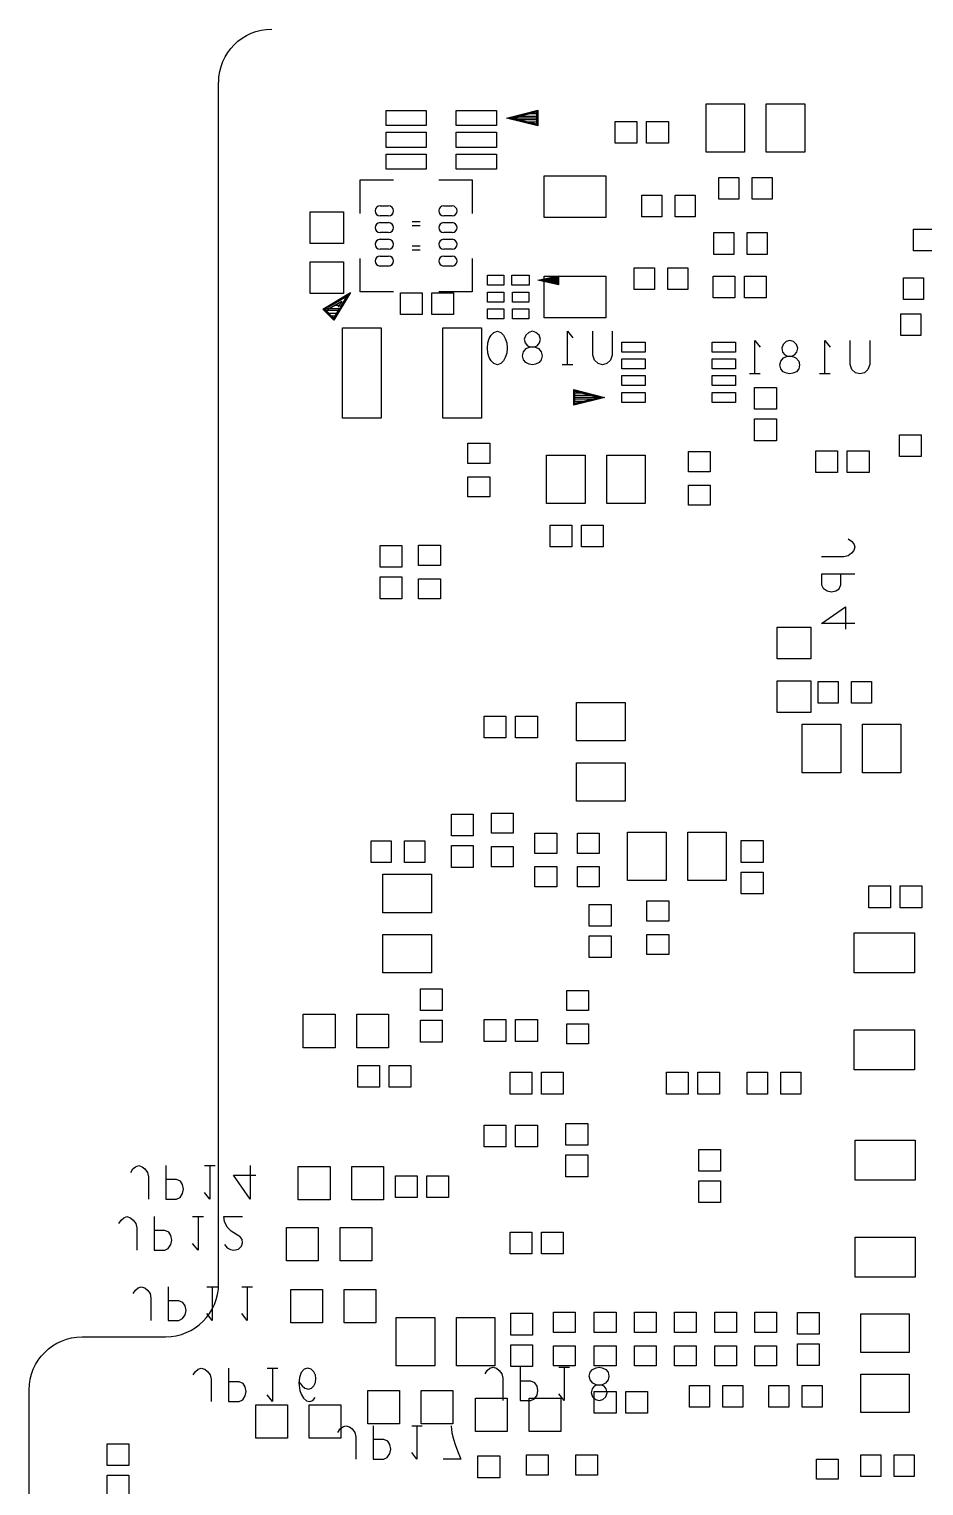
# Model space of a CAD drawing. Header units: millimetres. Extents: x -190 to 348, y -330 to 190.
# Drawn here: x -11.55 to 15.21, y -75.41 to -31.85 of the extents above; entities that cross this region are included whole.
import ezdxf

# ---------------------------------------------------------------- set-up
doc = ezdxf.new("R2010")
doc.units = ezdxf.units.MM
for name, color, linetype in [('10_MAQ_PALLET', 7, 'Continuous'), ('4_SIKCREN_BOTTOM_', 7, 'Continuous'), ('5_SOLDER_PASTE_BOTTOM_', 7, 'Continuous')]:
    doc.layers.add(name, color=color, linetype=linetype)

msp = doc.modelspace()

# ---------------------------------------------------------------- linework, layer by layer
at = {"layer": '10_MAQ_PALLET', "color": 1}
for p, q in [((-5.883, -69.365, -8.001), (-5.883, -33.437, -8.001)), ((-9.964, -70.953, -8.001), (-7.47, -70.953, -8.001)), ((-11.552, -131.836, -8.001), (-11.552, -72.54, -8.001))]:
    msp.add_line(p, q, dxfattribs=at)
at = {"layer": '10_MAQ_PALLET', "color": 1, "extrusion": (0, 0, -1)}
for centre in [(4.295, -33.437, 8.001), (9.964, -72.54, 8.001)]:
    msp.add_arc(centre, 1.587, 0, 90, dxfattribs=at)
at = {"layer": '10_MAQ_PALLET', "color": 1}
msp.add_arc((-7.47, -69.365, -8.001), 1.587, 270, 0, dxfattribs=at)
at = {"layer": '4_SIKCREN_BOTTOM_', "color": 7}
for p, q in [((2.728, -34.508), (3.663, -34.275)), ((2.779, -34.508), (3.65, -34.293)), ((2.885, -34.508), (3.625, -34.323)), ((3.625, -34.384), (3.383, -34.384)), ((3.625, -34.323), (3.625, -34.508)), ((3.65, -34.293), (3.65, -34.508)), ((3.663, -34.275), (3.663, -34.742)), ((3.663, -34.742), (2.728, -34.508)), ((3.65, -34.727), (2.779, -34.508)), ((3.65, -34.508), (2.779, -34.508)), ((3.625, -34.694), (2.885, -34.508)), ((3.625, -34.458), (3.089, -34.458)), ((3.625, -34.559), (3.089, -34.559)), ((3.625, -34.633), (3.383, -34.633)), ((3.625, -34.508), (3.625, -34.694)), ((3.65, -34.508), (3.65, -34.727)), ((-1.651, -36.36), (-0.65, -36.36)), ((-1.651, -37.358), (-1.651, -36.36)), ((0.701, -36.36), (1.699, -36.36)), ((1.699, -36.36), (1.699, -37.358)), ((-1.651, -39.708), (-1.651, -38.71)), ((1.699, -38.71), (1.699, -39.708)), ((3.66, -39.36), (4.288, -39.225)), ((4.288, -39.494), (3.66, -39.36)), ((4.275, -39.36), (3.719, -39.36)), ((3.721, -39.36), (4.275, -39.24)), ((4.275, -39.477), (3.721, -39.36)), ((4.275, -39.334), (3.84, -39.334)), ((4.275, -39.385), (3.84, -39.385)), ((4.275, -39.301), (3.993, -39.301)), ((4.275, -39.418), (3.993, -39.418)), ((4.275, -39.268), (4.148, -39.268)), ((4.275, -39.451), (4.148, -39.451)), ((4.275, -39.24), (4.275, -39.36)), ((4.275, -39.36), (4.275, -39.477)), ((4.288, -39.225), (4.288, -39.494)), ((-2.766, -40.218), (-1.941, -39.723)), ((-2.746, -40.221), (-1.976, -39.761)), ((-2.624, -40.236), (-2.2, -39.982)), ((-2.603, -40.165), (-2.05, -39.835)), ((-1.941, -39.723), (-2.436, -40.551)), ((-2.2, -39.982), (-2.309, -40.165)), ((-2.05, -39.835), (-2.25, -40.165)), ((-1.976, -39.761), (-2.243, -40.203)), ((-0.65, -39.708), (-1.651, -39.708)), ((1.699, -39.708), (0.701, -39.708)), ((-2.436, -40.551), (-2.766, -40.218)), ((-2.438, -40.531), (-2.746, -40.221)), ((-2.25, -40.216), (-2.738, -40.216)), ((-2.443, -40.49), (-2.705, -40.226)), ((-2.311, -40.267), (-2.664, -40.267)), ((-2.36, -40.353), (-2.581, -40.353)), ((-2.41, -40.437), (-2.497, -40.437)), ((-2.263, -40.19), (-2.443, -40.49)), ((-2.243, -40.203), (-2.438, -40.531)), ((-2.278, -40.114), (-2.421, -40.114)), ((2.266, -41.001), (2.347, -40.917)), ((2.347, -40.917), (2.454, -40.884)), ((2.454, -40.884), (2.56, -40.917)), ((2.56, -40.917), (2.639, -41.001)), ((3.396, -40.917), (3.302, -41.001)), ((3.503, -40.884), (3.396, -40.917)), ((3.609, -40.917), (3.503, -40.884)), ((3.701, -41.001), (3.609, -40.917)), ((4.552, -40.884), (4.712, -41.082)), ((4.552, -41.885), (4.552, -40.884)), ((5.306, -41.6), (5.306, -40.884)), ((5.893, -40.884), (5.893, -41.6)), ((2.159, -41.384), (2.174, -41.234)), ((2.174, -41.234), (2.212, -41.1)), ((2.212, -41.1), (2.266, -41.001)), ((2.639, -41.001), (2.692, -41.1)), ((2.692, -41.1), (2.733, -41.234)), ((2.733, -41.234), (2.746, -41.384)), ((3.302, -41.001), (3.261, -41.118)), ((3.261, -41.118), (3.289, -41.234)), ((3.289, -41.234), (3.355, -41.316)), ((3.315, -41.399), (3.437, -41.351)), ((3.355, -41.316), (3.437, -41.351)), ((3.437, -41.351), (3.569, -41.351)), ((3.437, -41.351), (3.569, -41.351)), ((3.569, -41.351), (3.647, -41.316)), ((3.569, -41.351), (3.688, -41.399)), ((3.647, -41.316), (3.716, -41.234)), ((3.741, -41.118), (3.701, -41.001)), ((3.716, -41.234), (3.741, -41.118)), ((10.152, -41.158), (10.312, -41.359)), ((10.152, -42.159), (10.152, -41.158)), ((11.001, -41.275), (10.96, -41.392)), ((11.095, -41.191), (11.001, -41.275)), ((11.201, -41.158), (11.095, -41.191)), ((11.308, -41.191), (11.201, -41.158)), ((11.4, -41.275), (11.308, -41.191)), ((11.44, -41.392), (11.4, -41.275)), ((12.25, -41.158), (12.41, -41.359)), ((12.25, -42.159), (12.25, -41.158)), ((13.005, -41.874), (13.005, -41.158)), ((13.592, -41.158), (13.592, -41.874)), ((2.174, -41.534), (2.159, -41.384)), ((2.212, -41.666), (2.174, -41.534)), ((2.266, -41.768), (2.212, -41.666)), ((2.347, -41.852), (2.266, -41.768)), ((2.639, -41.768), (2.56, -41.852)), ((2.692, -41.666), (2.639, -41.768)), ((2.733, -41.534), (2.692, -41.666)), ((2.746, -41.384), (2.733, -41.534)), ((3.208, -41.618), (3.236, -41.501)), ((3.236, -41.735), (3.208, -41.618)), ((3.236, -41.501), (3.315, -41.399)), ((3.302, -41.816), (3.236, -41.735)), ((3.409, -41.867), (3.302, -41.816)), ((3.701, -41.816), (3.594, -41.867)), ((3.688, -41.399), (3.769, -41.501)), ((3.769, -41.735), (3.701, -41.816)), ((3.769, -41.501), (3.795, -41.618)), ((3.795, -41.618), (3.769, -41.735)), ((5.359, -41.75), (5.306, -41.6)), ((5.466, -41.852), (5.359, -41.75)), ((5.839, -41.75), (5.733, -41.852)), ((5.893, -41.6), (5.839, -41.75)), ((10.907, -41.892), (10.935, -41.775)), ((10.935, -41.775), (11.013, -41.676)), ((10.96, -41.392), (10.988, -41.509)), ((10.988, -41.509), (11.054, -41.593)), ((11.013, -41.676), (11.133, -41.626)), ((11.054, -41.593), (11.133, -41.626)), ((11.133, -41.626), (11.267, -41.626)), ((11.133, -41.626), (11.267, -41.626)), ((11.267, -41.626), (11.346, -41.593)), ((11.267, -41.626), (11.387, -41.676)), ((11.346, -41.593), (11.415, -41.509)), ((11.387, -41.676), (11.468, -41.775)), ((11.415, -41.509), (11.44, -41.392)), ((11.468, -41.775), (11.494, -41.892)), ((2.454, -41.885), (2.347, -41.852)), ((2.56, -41.852), (2.454, -41.885)), ((3.503, -41.885), (3.409, -41.867)), ((3.594, -41.867), (3.503, -41.885)), ((4.712, -41.885), (4.392, -41.885)), ((5.601, -41.885), (5.466, -41.852)), ((5.733, -41.852), (5.601, -41.885)), ((10.312, -42.159), (9.992, -42.159)), ((10.935, -42.009), (10.907, -41.892)), ((11.001, -42.093), (10.935, -42.009)), ((11.107, -42.141), (11.001, -42.093)), ((11.201, -42.159), (11.107, -42.141)), ((11.293, -42.141), (11.201, -42.159)), ((11.4, -42.093), (11.293, -42.141)), ((11.468, -42.009), (11.4, -42.093)), ((11.494, -41.892), (11.468, -42.009)), ((12.41, -42.159), (12.09, -42.159)), ((13.058, -42.024), (13.005, -41.874)), ((13.165, -42.126), (13.058, -42.024)), ((13.299, -42.159), (13.165, -42.126)), ((13.432, -42.126), (13.299, -42.159)), ((13.538, -42.024), (13.432, -42.126)), ((13.592, -41.874), (13.538, -42.024)), ((4.737, -42.626), (5.672, -42.86)), ((4.737, -43.094), (4.737, -42.626)), ((4.75, -42.86), (4.75, -42.642)), ((4.75, -42.642), (5.621, -42.86)), ((4.775, -42.86), (4.775, -42.675)), ((4.775, -42.675), (5.514, -42.86)), ((5.672, -42.86), (4.737, -43.094)), ((4.75, -43.076), (4.75, -42.86)), ((5.621, -42.86), (4.75, -43.076)), ((5.621, -42.86), (4.75, -42.86)), ((5.016, -42.733), (4.775, -42.733)), ((5.311, -42.809), (4.775, -42.809)), ((4.775, -43.043), (4.775, -42.86)), ((5.514, -42.86), (4.775, -43.043)), ((5.311, -42.911), (4.775, -42.911)), ((5.016, -42.984), (4.775, -42.984)), ((12.949, -47.094), (13.051, -47.16)), ((13.051, -47.16), (13.117, -47.239)), ((13.117, -47.44), (13.051, -47.521)), ((13.117, -47.239), (13.15, -47.333)), ((13.15, -47.333), (13.117, -47.44)), ((12.817, -47.628), (12.149, -47.628)), ((12.949, -47.6), (12.817, -47.628)), ((13.051, -47.521), (12.949, -47.6)), ((12.149, -48.143), (12.149, -48.463)), ((13.15, -48.143), (12.149, -48.143)), ((12.733, -48.463), (12.733, -48.143)), ((12.149, -48.463), (12.2, -48.57)), ((12.2, -48.57), (12.316, -48.649)), ((12.316, -48.649), (12.449, -48.677)), ((12.449, -48.677), (12.583, -48.649)), ((12.583, -48.649), (12.682, -48.583)), ((12.682, -48.583), (12.733, -48.463)), ((12.149, -49.619), (12.868, -49.124)), ((12.868, -49.124), (12.868, -49.792)), ((13.15, -49.619), (12.149, -49.619)), ((-8.514, -66.035), (-8.448, -65.933)), ((-8.448, -65.933), (-8.369, -65.867)), ((-8.369, -65.867), (-8.275, -65.834)), ((-8.275, -65.834), (-8.169, -65.867)), ((-8.169, -65.867), (-8.087, -65.933)), ((-8.087, -65.933), (-8.009, -66.035)), ((-8.009, -66.035), (-7.981, -66.167)), ((-7.981, -66.167), (-7.981, -66.835)), ((-7.465, -65.834), (-7.465, -66.835)), ((-6.309, -65.834), (-5.989, -65.834)), ((-6.149, -65.834), (-6.149, -66.835)), ((-5.436, -66.119), (-4.768, -66.119)), ((-4.94, -66.835), (-5.436, -66.119)), ((-4.94, -65.834), (-4.94, -66.835)), ((-7.145, -66.251), (-7.465, -66.251)), ((-7.026, -66.302), (-7.145, -66.251)), ((-6.96, -66.401), (-7.026, -66.302)), ((-6.932, -66.535), (-6.96, -66.401)), ((-6.96, -66.667), (-6.932, -66.535)), ((-6.149, -66.835), (-6.309, -66.634)), ((-7.465, -66.835), (-7.145, -66.835)), ((-7.145, -66.835), (-7.038, -66.784)), ((-7.038, -66.784), (-6.96, -66.667)), ((-8.865, -67.559), (-8.799, -67.46)), ((-8.799, -67.46), (-8.717, -67.391)), ((-8.717, -67.391), (-8.626, -67.358)), ((-8.626, -67.358), (-8.519, -67.391)), ((-8.519, -67.391), (-8.438, -67.46)), ((-8.438, -67.46), (-8.359, -67.559)), ((-7.816, -67.358), (-7.816, -68.359)), ((-6.66, -67.358), (-6.34, -67.358)), ((-6.5, -67.358), (-6.5, -68.359)), ((-5.73, -67.358), (-5.171, -67.358)), ((-5.705, -67.508), (-5.73, -67.358)), ((-5.624, -67.676), (-5.705, -67.508)), ((-8.359, -67.559), (-8.331, -67.694)), ((-8.331, -67.694), (-8.331, -68.359)), ((-7.496, -67.775), (-7.816, -67.775)), ((-7.376, -67.826), (-7.496, -67.775)), ((-7.31, -67.927), (-7.376, -67.826)), ((-7.282, -68.059), (-7.31, -67.927)), ((-5.504, -67.793), (-5.624, -67.676)), ((-5.237, -67.96), (-5.504, -67.793)), ((-7.816, -68.359), (-7.496, -68.359)), ((-7.496, -68.359), (-7.389, -68.311)), ((-7.389, -68.311), (-7.31, -68.194)), ((-7.31, -68.194), (-7.282, -68.059)), ((-6.5, -68.359), (-6.66, -68.161)), ((-5.705, -68.194), (-5.624, -68.293)), ((-5.624, -68.293), (-5.532, -68.344)), ((-5.532, -68.344), (-5.425, -68.359)), ((-5.425, -68.359), (-5.291, -68.326)), ((-5.291, -68.326), (-5.199, -68.242)), ((-5.184, -68.044), (-5.237, -67.96)), ((-5.199, -68.242), (-5.171, -68.143)), ((-5.171, -68.143), (-5.184, -68.044)), ((-8.44, -69.659), (-8.374, -69.558)), ((-8.374, -69.558), (-8.293, -69.492)), ((-8.293, -69.492), (-8.199, -69.459)), ((-8.199, -69.459), (-8.092, -69.492)), ((-8.092, -69.492), (-8.014, -69.558)), ((-8.014, -69.558), (-7.932, -69.659)), ((-7.932, -69.659), (-7.907, -69.792)), ((-7.391, -69.459), (-7.391, -70.46)), ((-6.236, -69.459), (-5.916, -69.459)), ((-6.076, -69.459), (-6.076, -70.46)), ((-5.187, -69.459), (-4.867, -69.459)), ((-5.027, -69.459), (-5.027, -70.46)), ((-7.907, -69.792), (-7.907, -70.46)), ((-7.071, -69.875), (-7.391, -69.875)), ((-6.952, -69.926), (-7.071, -69.875)), ((-6.883, -70.025), (-6.952, -69.926)), ((-6.858, -70.16), (-6.883, -70.025)), ((-7.391, -70.46), (-7.071, -70.46)), ((-7.071, -70.46), (-6.965, -70.409)), ((-6.965, -70.409), (-6.883, -70.292)), ((-6.883, -70.292), (-6.858, -70.16)), ((-6.076, -70.46), (-6.236, -70.259)), ((-5.027, -70.46), (-5.187, -70.259)), ((2.233, -71.892), (2.324, -71.859)), ((2.324, -71.859), (2.431, -71.892)), ((3.134, -71.859), (3.134, -72.86)), ((4.29, -71.859), (4.61, -71.859)), ((4.45, -71.859), (4.45, -72.86)), ((5.405, -71.877), (5.499, -71.859)), ((5.499, -71.859), (5.593, -71.877)), ((-6.64, -72.085), (-6.574, -71.984)), ((-6.574, -71.984), (-6.492, -71.918)), ((-6.492, -71.918), (-6.401, -71.885)), ((-6.401, -71.885), (-6.294, -71.918)), ((-6.294, -71.918), (-6.213, -71.984)), ((-6.213, -71.984), (-6.134, -72.085)), ((-6.134, -72.085), (-6.106, -72.217)), ((-6.106, -72.217), (-6.106, -72.885)), ((-5.591, -71.885), (-5.591, -72.885)), ((-5.27, -72.301), (-5.591, -72.301)), ((-5.151, -72.352), (-5.27, -72.301)), ((-4.435, -71.885), (-4.115, -71.885)), ((-4.275, -71.885), (-4.275, -72.885)), ((-3.467, -72.166), (-3.48, -72.334)), ((-3.48, -72.301), (-3.386, -72.418)), ((-3.414, -72.017), (-3.467, -72.166)), ((-3.32, -71.918), (-3.414, -72.017)), ((-3.213, -71.885), (-3.32, -71.918)), ((-3.119, -71.918), (-3.213, -71.885)), ((-3.04, -72.001), (-3.119, -71.918)), ((-2.987, -72.1), (-3.04, -72.001)), ((-2.974, -72.202), (-2.987, -72.1)), ((-2.987, -72.319), (-2.974, -72.202)), ((2.085, -72.06), (2.151, -71.958)), ((2.151, -71.958), (2.233, -71.892)), ((2.431, -71.892), (2.512, -71.958)), ((2.512, -71.958), (2.591, -72.06)), ((2.591, -72.06), (2.619, -72.192)), ((2.619, -72.192), (2.619, -72.86)), ((3.454, -72.276), (3.134, -72.276)), ((3.574, -72.326), (3.454, -72.276)), ((5.204, -72.126), (5.232, -72.009)), ((5.232, -72.243), (5.204, -72.126)), ((5.232, -72.009), (5.298, -71.925)), ((5.311, -72.342), (5.232, -72.243)), ((5.298, -71.925), (5.405, -71.877)), ((5.593, -71.877), (5.7, -71.925)), ((5.766, -72.243), (5.685, -72.342)), ((5.7, -71.925), (5.766, -72.009)), ((5.766, -72.009), (5.791, -72.126)), ((5.791, -72.126), (5.766, -72.243)), ((-5.164, -72.834), (-5.085, -72.718)), ((-5.085, -72.451), (-5.151, -72.352)), ((-5.057, -72.586), (-5.085, -72.451)), ((-5.085, -72.718), (-5.057, -72.586)), ((-4.275, -72.885), (-4.435, -72.685)), ((-3.48, -72.334), (-3.454, -72.553)), ((-3.454, -72.553), (-3.414, -72.669)), ((-3.414, -72.669), (-3.348, -72.784)), ((-3.386, -72.418), (-3.307, -72.484)), ((-3.307, -72.484), (-3.2, -72.517)), ((-3.2, -72.517), (-3.106, -72.484)), ((-3.106, -72.484), (-3.04, -72.418)), ((-3.04, -72.418), (-2.987, -72.319)), ((3.561, -72.809), (3.64, -72.692)), ((3.64, -72.426), (3.574, -72.326)), ((3.668, -72.56), (3.64, -72.426)), ((3.64, -72.692), (3.668, -72.56)), ((4.45, -72.86), (4.29, -72.659)), ((5.286, -72.509), (5.258, -72.626)), ((5.258, -72.626), (5.298, -72.743)), ((5.352, -72.426), (5.286, -72.509)), ((5.298, -72.743), (5.392, -72.827)), ((5.433, -72.393), (5.311, -72.342)), ((5.433, -72.393), (5.352, -72.426)), ((5.565, -72.393), (5.433, -72.393)), ((5.565, -72.393), (5.433, -72.393)), ((5.685, -72.342), (5.565, -72.393)), ((5.646, -72.426), (5.565, -72.393)), ((5.606, -72.827), (5.7, -72.743)), ((5.712, -72.509), (5.646, -72.426)), ((5.7, -72.743), (5.738, -72.626)), ((5.738, -72.626), (5.712, -72.509)), ((-5.591, -72.885), (-5.27, -72.885)), ((-5.27, -72.885), (-5.164, -72.834)), ((-3.348, -72.784), (-3.254, -72.868)), ((-3.254, -72.868), (-3.16, -72.885)), ((-3.16, -72.885), (-3.066, -72.852)), ((-3.066, -72.852), (-3, -72.768)), ((3.134, -72.86), (3.454, -72.86)), ((3.454, -72.86), (3.561, -72.809)), ((5.392, -72.827), (5.499, -72.86)), ((5.499, -72.86), (5.606, -72.827)), ((-2.169, -73.642), (-2.075, -73.609)), ((-2.075, -73.609), (-1.968, -73.642)), ((-1.265, -73.609), (-1.265, -74.61)), ((-0.109, -73.609), (0.208, -73.609)), ((0.048, -73.609), (0.048, -74.61)), ((1.072, -73.609), (1.097, -73.825)), ((-2.314, -73.81), (-2.248, -73.708)), ((-2.248, -73.708), (-2.169, -73.642)), ((-1.968, -73.642), (-1.887, -73.708)), ((-1.887, -73.708), (-1.808, -73.81)), ((-1.808, -73.81), (-1.783, -73.942)), ((-1.783, -73.942), (-1.783, -74.61)), ((-0.945, -74.026), (-1.265, -74.026)), ((-0.825, -74.077), (-0.945, -74.026)), ((1.097, -73.825), (1.138, -74.011)), ((1.138, -74.011), (1.191, -74.176)), ((-0.841, -74.559), (-0.759, -74.442)), ((-0.759, -74.176), (-0.825, -74.077)), ((-0.734, -74.31), (-0.759, -74.176)), ((-0.759, -74.442), (-0.734, -74.31)), ((0.048, -74.61), (-0.109, -74.409)), ((1.191, -74.176), (1.257, -74.359)), ((1.257, -74.359), (1.364, -74.61)), ((-1.265, -74.61), (-0.945, -74.61)), ((-0.945, -74.61), (-0.841, -74.559)), ((1.364, -74.61), (0.831, -74.61))]:
    msp.add_line(p, q, dxfattribs=at)
at = {"layer": '5_SOLDER_PASTE_BOTTOM_', "color": 4}
for p, q in [((-0.874, -34.733), (-0.874, -34.283)), ((-0.874, -34.283), (0.325, -34.283)), ((0.325, -34.283), (0.325, -34.733)), ((1.227, -34.733), (1.227, -34.283)), ((1.227, -34.283), (2.426, -34.283)), ((2.426, -34.283), (2.426, -34.733)), ((8.701, -35.533), (8.701, -34.083)), ((8.701, -34.083), (9.851, -34.083)), ((9.851, -34.083), (9.851, -35.533)), ((10.499, -35.533), (10.499, -34.083)), ((10.499, -34.083), (11.649, -34.083)), ((11.649, -34.083), (11.649, -35.533)), ((0.325, -34.733), (-0.874, -34.733)), ((2.426, -34.733), (1.227, -34.733)), ((5.979, -35.26), (5.979, -34.61)), ((5.979, -34.61), (6.629, -34.61)), ((6.629, -34.61), (6.629, -35.26)), ((6.919, -35.26), (6.919, -34.61)), ((6.919, -34.61), (7.569, -34.61)), ((7.569, -34.61), (7.569, -35.26)), ((-0.874, -35.384), (-0.874, -34.934)), ((-0.874, -34.934), (0.325, -34.934)), ((0.325, -34.934), (0.325, -35.384)), ((1.227, -35.384), (1.227, -34.934)), ((1.227, -34.934), (2.426, -34.934)), ((2.426, -34.934), (2.426, -35.384)), ((6.629, -35.26), (5.979, -35.26)), ((7.569, -35.26), (6.919, -35.26)), ((0.325, -35.384), (-0.874, -35.384)), ((-0.874, -36.034), (-0.874, -35.584)), ((-0.874, -35.584), (0.325, -35.584)), ((0.325, -35.584), (0.325, -36.034)), ((2.426, -35.384), (1.227, -35.384)), ((1.227, -36.034), (1.227, -35.584)), ((1.227, -35.584), (2.426, -35.584)), ((2.426, -35.584), (2.426, -36.034)), ((9.851, -35.533), (8.701, -35.533)), ((11.649, -35.533), (10.499, -35.533)), ((0.325, -36.034), (-0.874, -36.034)), ((2.426, -36.034), (1.227, -36.034)), ((3.85, -37.483), (3.85, -36.233)), ((3.85, -36.233), (5.7, -36.233)), ((5.7, -36.233), (5.7, -37.483)), ((9.075, -36.934), (9.075, -36.284)), ((9.075, -36.284), (9.675, -36.284)), ((9.675, -36.284), (9.675, -36.934)), ((10.076, -36.934), (10.076, -36.284)), ((10.076, -36.284), (10.676, -36.284)), ((10.676, -36.284), (10.676, -36.934)), ((6.774, -37.46), (6.774, -36.81)), ((6.774, -36.81), (7.374, -36.81)), ((7.374, -36.81), (7.374, -37.46)), ((7.775, -37.46), (7.775, -36.81)), ((7.775, -36.81), (8.375, -36.81)), ((8.375, -36.81), (8.375, -37.46)), ((9.675, -36.934), (9.075, -36.934)), ((10.676, -36.934), (10.076, -36.934)), ((-3.149, -38.26), (-3.149, -37.31)), ((-3.149, -37.31), (-2.149, -37.31)), ((-2.149, -37.31), (-2.149, -38.26)), ((-1.05, -37.135), (-0.8, -37.135)), ((-0.8, -37.435), (-1.05, -37.435)), ((0.85, -37.135), (1.1, -37.135)), ((1.1, -37.435), (0.85, -37.435)), ((7.374, -37.46), (6.774, -37.46)), ((8.375, -37.46), (7.775, -37.46)), ((-1.05, -37.635), (-0.8, -37.635)), ((0.147, -37.612), (-0.097, -37.612)), ((0.147, -37.732), (-0.097, -37.732)), ((0.85, -37.635), (1.1, -37.635)), ((5.7, -37.483), (3.85, -37.483)), ((14.899, -38.483), (14.899, -37.833)), ((14.899, -37.833), (15.499, -37.833)), ((-2.149, -38.26), (-3.149, -38.26)), ((-0.8, -37.935), (-1.05, -37.935)), ((-1.05, -38.133), (-0.8, -38.133)), ((1.1, -37.935), (0.85, -37.935)), ((0.85, -38.133), (1.1, -38.133)), ((8.925, -38.585), (8.925, -37.935)), ((8.925, -37.935), (9.525, -37.935)), ((9.525, -37.935), (9.525, -38.585)), ((9.926, -38.585), (9.926, -37.935)), ((9.926, -37.935), (10.526, -37.935)), ((10.526, -37.935), (10.526, -38.585)), ((-0.8, -38.433), (-1.05, -38.433)), ((-1.05, -38.633), (-0.8, -38.633)), ((0.147, -38.336), (-0.097, -38.336)), ((0.147, -38.456), (-0.097, -38.456)), ((1.1, -38.433), (0.85, -38.433)), ((0.85, -38.633), (1.1, -38.633)), ((9.525, -38.585), (8.925, -38.585)), ((10.526, -38.585), (9.926, -38.585)), ((15.499, -38.483), (14.899, -38.483)), ((-3.149, -39.759), (-3.149, -38.809)), ((-3.149, -38.809), (-2.149, -38.809)), ((-2.149, -38.809), (-2.149, -39.759)), ((-0.8, -38.933), (-1.05, -38.933)), ((1.1, -38.933), (0.85, -38.933)), ((6.55, -39.634), (6.55, -38.984)), ((6.55, -38.984), (7.15, -38.984)), ((7.15, -38.984), (7.15, -39.634)), ((7.551, -39.634), (7.551, -38.984)), ((7.551, -38.984), (8.151, -38.984)), ((8.151, -38.984), (8.151, -39.634)), ((2.155, -39.51), (2.155, -39.21)), ((2.155, -39.21), (2.645, -39.21)), ((2.645, -39.51), (2.155, -39.51)), ((2.645, -39.21), (2.645, -39.51)), ((2.89, -39.51), (2.89, -39.21)), ((2.89, -39.21), (3.41, -39.21)), ((3.41, -39.51), (2.89, -39.51)), ((3.41, -39.21), (3.41, -39.51)), ((3.85, -40.485), (3.85, -39.235)), ((3.85, -39.235), (5.7, -39.235)), ((5.7, -39.235), (5.7, -40.485)), ((7.15, -39.634), (6.55, -39.634)), ((8.151, -39.634), (7.551, -39.634)), ((8.905, -39.883), (8.905, -39.233)), ((8.905, -39.233), (9.555, -39.233)), ((9.555, -39.233), (9.555, -39.883)), ((9.845, -39.883), (9.845, -39.233)), ((9.845, -39.233), (10.495, -39.233)), ((10.495, -39.233), (10.495, -39.883)), ((14.6, -39.934), (14.6, -39.284)), ((14.6, -39.284), (15.2, -39.284)), ((15.2, -39.284), (15.2, -39.934)), ((-2.149, -39.759), (-3.149, -39.759)), ((-0.444, -40.383), (-0.444, -39.733)), ((-0.444, -39.733), (0.206, -39.733)), ((0.206, -39.733), (0.206, -40.383)), ((0.495, -40.383), (0.495, -39.733)), ((0.495, -39.733), (1.145, -39.733)), ((1.145, -39.733), (1.145, -40.383)), ((2.155, -40.01), (2.155, -39.71)), ((2.155, -39.71), (2.645, -39.71)), ((2.645, -40.01), (2.155, -40.01)), ((2.645, -39.71), (2.645, -40.01)), ((2.905, -40.01), (2.905, -39.71)), ((2.905, -39.71), (3.395, -39.71)), ((3.395, -40.01), (2.905, -40.01)), ((3.395, -39.71), (3.395, -40.01)), ((9.555, -39.883), (8.905, -39.883)), ((10.495, -39.883), (9.845, -39.883)), ((15.2, -39.934), (14.6, -39.934)), ((0.206, -40.383), (-0.444, -40.383)), ((1.145, -40.383), (0.495, -40.383)), ((2.155, -40.508), (2.155, -40.208)), ((2.155, -40.208), (2.645, -40.208)), ((2.645, -40.508), (2.155, -40.508)), ((2.645, -40.208), (2.645, -40.508)), ((2.905, -40.508), (2.905, -40.208)), ((2.905, -40.208), (3.395, -40.208)), ((3.395, -40.508), (2.905, -40.508)), ((3.395, -40.208), (3.395, -40.508)), ((5.7, -40.485), (3.85, -40.485)), ((14.526, -41.008), (14.526, -40.358)), ((14.526, -40.358), (15.126, -40.358)), ((15.126, -40.358), (15.126, -41.008)), ((-2.175, -43.484), (-2.175, -40.784)), ((-2.175, -40.784), (-1.025, -40.784)), ((-1.025, -40.784), (-1.025, -43.484)), ((0.825, -43.484), (0.825, -40.784)), ((0.825, -40.784), (1.975, -40.784)), ((1.975, -40.784), (1.975, -43.484)), ((6.175, -41.509), (6.175, -41.209)), ((6.175, -41.209), (6.875, -41.209)), ((6.875, -41.209), (6.875, -41.509)), ((8.875, -41.509), (8.875, -41.209)), ((8.875, -41.209), (9.575, -41.209)), ((9.575, -41.209), (9.575, -41.509)), ((15.126, -41.008), (14.526, -41.008)), ((6.875, -41.509), (6.175, -41.509)), ((6.175, -42.009), (6.175, -41.709)), ((6.175, -41.709), (6.875, -41.709)), ((6.875, -41.709), (6.875, -42.009)), ((9.575, -41.509), (8.875, -41.509)), ((8.875, -42.009), (8.875, -41.709)), ((8.875, -41.709), (9.575, -41.709)), ((9.575, -41.709), (9.575, -42.009)), ((6.875, -42.009), (6.175, -42.009)), ((6.175, -42.51), (6.175, -42.21)), ((6.175, -42.21), (6.875, -42.21)), ((6.875, -42.21), (6.875, -42.51)), ((9.575, -42.009), (8.875, -42.009)), ((8.875, -42.51), (8.875, -42.21)), ((8.875, -42.21), (9.575, -42.21)), ((9.575, -42.21), (9.575, -42.51)), ((6.875, -42.51), (6.175, -42.51)), ((9.575, -42.51), (8.875, -42.51)), ((10.15, -43.213), (10.15, -42.563)), ((10.15, -42.563), (10.8, -42.563)), ((10.8, -42.563), (10.8, -43.213)), ((6.175, -43.01), (6.175, -42.71)), ((6.175, -42.71), (6.875, -42.71)), ((6.875, -43.01), (6.175, -43.01)), ((6.875, -42.71), (6.875, -43.01)), ((8.875, -43.01), (8.875, -42.71)), ((8.875, -42.71), (9.575, -42.71)), ((9.575, -43.01), (8.875, -43.01)), ((9.575, -42.71), (9.575, -43.01)), ((-1.025, -43.484), (-2.175, -43.484)), ((1.975, -43.484), (0.825, -43.484)), ((10.8, -43.213), (10.15, -43.213)), ((10.15, -44.155), (10.15, -43.505)), ((10.15, -43.505), (10.8, -43.505)), ((10.8, -43.505), (10.8, -44.155)), ((14.481, -44.633), (14.481, -43.983)), ((14.481, -43.983), (15.131, -43.983)), ((15.131, -43.983), (15.131, -44.633)), ((1.575, -44.834), (1.575, -44.234)), ((1.575, -44.234), (2.225, -44.234)), ((2.225, -44.234), (2.225, -44.834)), ((10.8, -44.155), (10.15, -44.155)), ((2.225, -44.834), (1.575, -44.834)), ((3.926, -46.034), (3.926, -44.584)), ((3.926, -44.584), (5.076, -44.584)), ((5.076, -44.584), (5.076, -46.034)), ((5.724, -46.034), (5.724, -44.584)), ((5.724, -44.584), (6.874, -44.584)), ((6.874, -44.584), (6.874, -46.034)), ((8.174, -45.083), (8.174, -44.483)), ((8.174, -44.483), (8.824, -44.483)), ((8.824, -44.483), (8.824, -45.083)), ((11.979, -45.108), (11.979, -44.458)), ((11.979, -44.458), (12.629, -44.458)), ((12.629, -44.458), (12.629, -45.108)), ((12.921, -45.108), (12.921, -44.458)), ((12.921, -44.458), (13.571, -44.458)), ((13.571, -44.458), (13.571, -45.108)), ((15.131, -44.633), (14.481, -44.633)), ((1.575, -45.835), (1.575, -45.235)), ((1.575, -45.235), (2.225, -45.235)), ((2.225, -45.235), (2.225, -45.835)), ((8.824, -45.083), (8.174, -45.083)), ((12.629, -45.108), (11.979, -45.108)), ((13.571, -45.108), (12.921, -45.108)), ((8.174, -46.083), (8.174, -45.484)), ((8.174, -45.484), (8.824, -45.484)), ((8.824, -45.484), (8.824, -46.083)), ((2.225, -45.835), (1.575, -45.835)), ((5.076, -46.034), (3.926, -46.034)), ((6.874, -46.034), (5.724, -46.034)), ((8.824, -46.083), (8.174, -46.083)), ((4.031, -47.333), (4.031, -46.683)), ((4.031, -46.683), (4.681, -46.683)), ((4.681, -46.683), (4.681, -47.333)), ((4.971, -47.333), (4.971, -46.683)), ((4.971, -46.683), (5.621, -46.683)), ((5.621, -46.683), (5.621, -47.333)), ((-1.049, -47.94), (-1.049, -47.29)), ((-1.049, -47.29), (-0.399, -47.29)), ((-0.399, -47.29), (-0.399, -47.94)), ((0.099, -47.884), (0.099, -47.284)), ((0.099, -47.284), (0.749, -47.284)), ((0.749, -47.284), (0.749, -47.884)), ((4.681, -47.333), (4.031, -47.333)), ((5.621, -47.333), (4.971, -47.333)), ((0.749, -47.884), (0.099, -47.884)), ((-0.399, -47.94), (-1.049, -47.94)), ((-1.049, -48.88), (-1.049, -48.23)), ((-1.049, -48.23), (-0.399, -48.23)), ((-0.399, -48.23), (-0.399, -48.88)), ((0.099, -48.885), (0.099, -48.285)), ((0.099, -48.285), (0.749, -48.285)), ((0.749, -48.285), (0.749, -48.885)), ((-0.399, -48.88), (-1.049, -48.88)), ((0.749, -48.885), (0.099, -48.885)), ((10.826, -50.683), (10.826, -49.733)), ((10.826, -49.733), (11.826, -49.733)), ((11.826, -49.733), (11.826, -50.683)), ((11.826, -50.683), (10.826, -50.683)), ((10.826, -52.283), (10.826, -51.333)), ((10.826, -51.333), (11.826, -51.333)), ((11.826, -51.333), (11.826, -52.283)), ((12.049, -52.009), (12.049, -51.359)), ((12.049, -51.359), (12.649, -51.359)), ((12.649, -51.359), (12.649, -52.009)), ((13.05, -52.009), (13.05, -51.359)), ((13.05, -51.359), (13.65, -51.359)), ((13.65, -51.359), (13.65, -52.009)), ((4.825, -53.135), (4.825, -51.985)), ((4.825, -51.985), (6.275, -51.985)), ((6.275, -51.985), (6.275, -53.135)), ((12.649, -52.009), (12.049, -52.009)), ((13.65, -52.009), (13.05, -52.009)), ((2.06, -53.045), (2.06, -52.395)), ((2.06, -52.395), (2.71, -52.395)), ((2.71, -52.395), (2.71, -53.045)), ((3, -53.045), (3, -52.395)), ((3, -52.395), (3.65, -52.395)), ((3.65, -52.395), (3.65, -53.045)), ((11.826, -52.283), (10.826, -52.283)), ((11.574, -54.083), (11.574, -52.633)), ((11.574, -52.633), (12.724, -52.633)), ((12.724, -52.633), (12.724, -54.083)), ((13.375, -54.083), (13.375, -52.633)), ((13.375, -52.633), (14.525, -52.633)), ((14.525, -52.633), (14.525, -54.083)), ((2.71, -53.045), (2.06, -53.045)), ((3.65, -53.045), (3, -53.045)), ((6.275, -53.135), (4.825, -53.135)), ((4.825, -54.934), (4.825, -53.784)), ((4.825, -53.784), (6.275, -53.784)), ((6.275, -53.784), (6.275, -54.934)), ((12.724, -54.083), (11.574, -54.083)), ((14.525, -54.083), (13.375, -54.083)), ((2.281, -55.893), (2.281, -55.293)), ((2.281, -55.293), (2.931, -55.293)), ((2.931, -55.293), (2.931, -55.893)), ((6.275, -54.934), (4.825, -54.934)), ((1.08, -55.974), (1.08, -55.324)), ((1.08, -55.324), (1.73, -55.324)), ((1.73, -55.324), (1.73, -55.974)), ((-1.321, -56.769), (-1.321, -56.119)), ((-1.321, -56.119), (-0.721, -56.119)), ((-0.721, -56.119), (-0.721, -56.769)), ((-0.32, -56.769), (-0.32, -56.119)), ((-0.32, -56.119), (0.28, -56.119)), ((0.28, -56.119), (0.28, -56.769)), ((1.73, -55.974), (1.08, -55.974)), ((2.931, -55.893), (2.281, -55.893)), ((3.579, -56.495), (3.579, -55.895)), ((3.579, -55.895), (4.229, -55.895)), ((4.229, -55.895), (4.229, -56.495)), ((4.854, -56.495), (4.854, -55.895)), ((4.854, -55.895), (5.504, -55.895)), ((5.504, -55.895), (5.504, -56.495)), ((6.349, -57.309), (6.349, -55.859)), ((6.349, -55.859), (7.499, -55.859)), ((7.499, -55.859), (7.499, -57.309)), ((8.15, -57.309), (8.15, -55.859)), ((8.15, -55.859), (9.3, -55.859)), ((9.3, -55.859), (9.3, -57.309)), ((9.751, -56.764), (9.751, -56.114)), ((9.751, -56.114), (10.401, -56.114)), ((10.401, -56.114), (10.401, -56.764)), ((1.08, -56.914), (1.08, -56.264)), ((1.08, -56.264), (1.73, -56.264)), ((1.73, -56.264), (1.73, -56.914)), ((2.281, -56.894), (2.281, -56.294)), ((2.281, -56.294), (2.931, -56.294)), ((2.931, -56.294), (2.931, -56.894)), ((4.229, -56.495), (3.579, -56.495)), ((5.504, -56.495), (4.854, -56.495)), ((-0.721, -56.769), (-1.321, -56.769)), ((0.28, -56.769), (-0.32, -56.769)), ((1.73, -56.914), (1.08, -56.914)), ((2.931, -56.894), (2.281, -56.894)), ((3.579, -57.493), (3.579, -56.893)), ((3.579, -56.893), (4.229, -56.893)), ((4.229, -56.893), (4.229, -57.493)), ((4.854, -57.493), (4.854, -56.893)), ((4.854, -56.893), (5.504, -56.893)), ((5.504, -56.893), (5.504, -57.493)), ((10.401, -56.764), (9.751, -56.764)), ((9.751, -57.704), (9.751, -57.054)), ((9.751, -57.054), (10.401, -57.054)), ((10.401, -57.054), (10.401, -57.704)), ((-0.969, -58.269), (-0.969, -57.119)), ((-0.969, -57.119), (0.481, -57.119)), ((0.481, -57.119), (0.481, -58.269)), ((4.229, -57.493), (3.579, -57.493)), ((5.504, -57.493), (4.854, -57.493)), ((7.499, -57.309), (6.349, -57.309)), ((9.3, -57.309), (8.15, -57.309)), ((13.561, -58.12), (13.561, -57.47)), ((13.561, -57.47), (14.211, -57.47)), ((14.211, -57.47), (14.211, -58.12)), ((14.501, -58.12), (14.501, -57.47)), ((14.501, -57.47), (15.151, -57.47)), ((15.151, -57.47), (15.151, -58.12)), ((6.929, -58.519), (6.929, -57.919)), ((6.929, -57.919), (7.579, -57.919)), ((7.579, -57.919), (7.579, -58.519)), ((10.401, -57.704), (9.751, -57.704)), ((0.481, -58.269), (-0.969, -58.269)), ((5.205, -58.674), (5.205, -58.024)), ((5.205, -58.024), (5.855, -58.024)), ((5.855, -58.024), (5.855, -58.674)), ((14.211, -58.12), (13.561, -58.12)), ((15.151, -58.12), (14.501, -58.12)), ((5.855, -58.674), (5.205, -58.674)), ((7.579, -58.519), (6.929, -58.519)), ((-0.969, -60.069), (-0.969, -58.919)), ((-0.969, -58.919), (0.481, -58.919)), ((0.481, -58.919), (0.481, -60.069)), ((5.205, -59.614), (5.205, -58.964)), ((5.205, -58.964), (5.855, -58.964)), ((5.855, -58.964), (5.855, -59.614)), ((6.929, -59.52), (6.929, -58.92)), ((6.929, -58.92), (7.579, -58.92)), ((7.579, -58.92), (7.579, -59.52)), ((13.131, -60.069), (13.131, -58.869)), ((13.131, -58.869), (14.931, -58.869)), ((14.931, -58.869), (14.931, -60.069)), ((5.855, -59.614), (5.205, -59.614)), ((7.579, -59.52), (6.929, -59.52)), ((0.481, -60.069), (-0.969, -60.069)), ((14.931, -60.069), (13.131, -60.069)), ((0.155, -61.199), (0.155, -60.549)), ((0.155, -60.549), (0.805, -60.549)), ((0.805, -60.549), (0.805, -61.199)), ((4.529, -61.194), (4.529, -60.594)), ((4.529, -60.594), (5.179, -60.594)), ((5.179, -60.594), (5.179, -61.194)), ((-3.35, -62.308), (-3.35, -61.308)), ((-3.35, -61.308), (-2.4, -61.308)), ((-2.4, -61.308), (-2.4, -62.308)), ((-1.75, -62.308), (-1.75, -61.308)), ((-1.75, -61.308), (-0.8, -61.308)), ((-0.8, -61.308), (-0.8, -62.308)), ((0.805, -61.199), (0.155, -61.199)), ((5.179, -61.194), (4.529, -61.194)), ((0.155, -62.138), (0.155, -61.488)), ((0.155, -61.488), (0.805, -61.488)), ((0.805, -61.488), (0.805, -62.138)), ((2.06, -62.118), (2.06, -61.468)), ((2.06, -61.468), (2.71, -61.468)), ((2.71, -61.468), (2.71, -62.118)), ((3, -62.118), (3, -61.468)), ((3, -61.468), (3.65, -61.468)), ((3.65, -61.468), (3.65, -62.118)), ((4.529, -62.195), (4.529, -61.595)), ((4.529, -61.595), (5.179, -61.595)), ((5.179, -61.595), (5.179, -62.195)), ((13.131, -62.97), (13.131, -61.77)), ((13.131, -61.77), (14.931, -61.77)), ((14.931, -61.77), (14.931, -62.97)), ((0.805, -62.138), (0.155, -62.138)), ((2.71, -62.118), (2.06, -62.118)), ((3.65, -62.118), (3, -62.118)), ((5.179, -62.195), (4.529, -62.195)), ((-2.4, -62.308), (-3.35, -62.308)), ((-0.8, -62.308), (-1.75, -62.308)), ((-1.719, -63.485), (-1.719, -62.835)), ((-1.719, -62.835), (-1.069, -62.835)), ((-1.069, -62.835), (-1.069, -63.485)), ((-0.78, -63.485), (-0.78, -62.835)), ((-0.78, -62.835), (-0.13, -62.835)), ((-0.13, -62.835), (-0.13, -63.485)), ((2.835, -63.693), (2.835, -63.043)), ((2.835, -63.043), (3.485, -63.043)), ((3.485, -63.043), (3.485, -63.693)), ((3.775, -63.693), (3.775, -63.043)), ((3.775, -63.043), (4.425, -63.043)), ((4.425, -63.043), (4.425, -63.693)), ((7.511, -63.693), (7.511, -63.043)), ((7.511, -63.043), (8.161, -63.043)), ((8.161, -63.043), (8.161, -63.693)), ((8.451, -63.693), (8.451, -63.043)), ((8.451, -63.043), (9.101, -63.043)), ((9.101, -63.043), (9.101, -63.693)), ((9.931, -63.693), (9.931, -63.043)), ((9.931, -63.043), (10.531, -63.043)), ((10.531, -63.043), (10.531, -63.693)), ((10.929, -63.693), (10.929, -63.043)), ((10.929, -63.043), (11.529, -63.043)), ((11.529, -63.043), (11.529, -63.693)), ((14.931, -62.97), (13.131, -62.97)), ((-1.069, -63.485), (-1.719, -63.485)), ((-0.13, -63.485), (-0.78, -63.485)), ((3.485, -63.693), (2.835, -63.693)), ((4.425, -63.693), (3.775, -63.693)), ((8.161, -63.693), (7.511, -63.693)), ((9.101, -63.693), (8.451, -63.693)), ((10.531, -63.693), (9.931, -63.693)), ((11.529, -63.693), (10.929, -63.693)), ((2.06, -65.27), (2.06, -64.62)), ((2.06, -64.62), (2.71, -64.62)), ((2.71, -64.62), (2.71, -65.27)), ((3, -65.27), (3, -64.62)), ((3, -64.62), (3.65, -64.62)), ((3.65, -64.62), (3.65, -65.27)), ((4.506, -65.225), (4.506, -64.575)), ((4.506, -64.575), (5.156, -64.575)), ((5.156, -64.575), (5.156, -65.225)), ((2.71, -65.27), (2.06, -65.27)), ((3.65, -65.27), (3, -65.27)), ((5.156, -65.225), (4.506, -65.225)), ((13.154, -66.269), (13.154, -65.069)), ((13.154, -65.069), (14.954, -65.069)), ((14.954, -65.069), (14.954, -66.269)), ((4.506, -66.164), (4.506, -65.514)), ((4.506, -65.514), (5.156, -65.514)), ((5.156, -65.514), (5.156, -66.164)), ((8.481, -65.999), (8.481, -65.349)), ((8.481, -65.349), (9.131, -65.349)), ((9.131, -65.349), (9.131, -65.999)), ((-3.5, -66.86), (-3.5, -65.86)), ((-3.5, -65.86), (-2.55, -65.86)), ((-2.55, -65.86), (-2.55, -66.86)), ((-1.9, -66.86), (-1.9, -65.86)), ((-1.9, -65.86), (-0.95, -65.86)), ((-0.95, -65.86), (-0.95, -66.86)), ((-0.594, -66.784), (-0.594, -66.134)), ((-0.594, -66.134), (0.056, -66.134)), ((0.056, -66.134), (0.056, -66.784)), ((0.346, -66.784), (0.346, -66.134)), ((0.346, -66.134), (0.996, -66.134)), ((0.996, -66.134), (0.996, -66.784)), ((5.156, -66.164), (4.506, -66.164)), ((9.131, -65.999), (8.481, -65.999)), ((8.481, -66.939), (8.481, -66.289)), ((8.481, -66.289), (9.131, -66.289)), ((9.131, -66.289), (9.131, -66.939)), ((14.954, -66.269), (13.154, -66.269)), ((-2.55, -66.86), (-3.5, -66.86)), ((-0.95, -66.86), (-1.9, -66.86)), ((0.056, -66.784), (-0.594, -66.784)), ((0.996, -66.784), (0.346, -66.784)), ((9.131, -66.939), (8.481, -66.939)), ((-3.851, -68.684), (-3.851, -67.684)), ((-3.851, -67.684), (-2.901, -67.684)), ((-2.901, -67.684), (-2.901, -68.684)), ((-2.25, -68.684), (-2.25, -67.684)), ((-2.25, -67.684), (-1.3, -67.684)), ((-1.3, -67.684), (-1.3, -68.684)), ((2.835, -68.468), (2.835, -67.818)), ((2.835, -67.818), (3.485, -67.818)), ((3.485, -67.818), (3.485, -68.468)), ((3.775, -68.468), (3.775, -67.818)), ((3.775, -67.818), (4.425, -67.818)), ((4.425, -67.818), (4.425, -68.468)), ((13.154, -69.17), (13.154, -67.97)), ((13.154, -67.97), (14.954, -67.97)), ((14.954, -67.97), (14.954, -69.17)), ((-2.901, -68.684), (-3.851, -68.684)), ((-1.3, -68.684), (-2.25, -68.684)), ((3.485, -68.468), (2.835, -68.468)), ((4.425, -68.468), (3.775, -68.468)), ((14.954, -69.17), (13.154, -69.17)), ((-3.726, -70.533), (-3.726, -69.533)), ((-3.726, -69.533), (-2.776, -69.533)), ((-2.776, -69.533), (-2.776, -70.533)), ((-2.126, -70.533), (-2.126, -69.533)), ((-2.126, -69.533), (-1.176, -69.533)), ((-1.176, -69.533), (-1.176, -70.533)), ((-2.776, -70.533), (-3.726, -70.533)), ((-1.176, -70.533), (-2.126, -70.533)), ((-0.57, -71.82), (-0.57, -70.37)), ((-0.57, -70.37), (0.58, -70.37)), ((0.58, -70.37), (0.58, -71.82)), ((1.231, -71.82), (1.231, -70.37)), ((1.231, -70.37), (2.381, -70.37)), ((2.381, -70.37), (2.381, -71.82)), ((2.855, -70.899), (2.855, -70.249)), ((2.855, -70.249), (3.505, -70.249)), ((3.505, -70.249), (3.505, -70.899)), ((4.13, -70.818), (4.13, -70.218)), ((4.13, -70.218), (4.78, -70.218)), ((4.78, -70.218), (4.78, -70.818)), ((5.354, -70.818), (5.354, -70.218)), ((5.354, -70.218), (6.004, -70.218)), ((6.004, -70.218), (6.004, -70.818)), ((6.556, -70.818), (6.556, -70.218)), ((6.556, -70.218), (7.206, -70.218)), ((7.206, -70.218), (7.206, -70.818)), ((7.755, -70.818), (7.755, -70.218)), ((7.755, -70.218), (8.405, -70.218)), ((8.405, -70.218), (8.405, -70.818)), ((8.956, -70.818), (8.956, -70.218)), ((8.956, -70.218), (9.606, -70.218)), ((9.606, -70.218), (9.606, -70.818)), ((10.155, -70.818), (10.155, -70.218)), ((10.155, -70.218), (10.805, -70.218)), ((10.805, -70.218), (10.805, -70.818)), ((11.43, -70.873), (11.43, -70.224)), ((11.43, -70.224), (12.08, -70.224)), ((12.08, -70.224), (12.08, -70.873)), ((13.326, -71.418), (13.326, -70.268)), ((13.326, -70.268), (14.776, -70.268)), ((14.776, -70.268), (14.776, -71.418)), ((3.505, -70.899), (2.855, -70.899)), ((4.78, -70.818), (4.13, -70.818)), ((6.004, -70.818), (5.354, -70.818)), ((7.206, -70.818), (6.556, -70.818)), ((8.405, -70.818), (7.755, -70.818)), ((9.606, -70.818), (8.956, -70.818)), ((10.805, -70.818), (10.155, -70.818)), ((12.08, -70.873), (11.43, -70.873)), ((2.855, -71.839), (2.855, -71.189)), ((2.855, -71.189), (3.505, -71.189)), ((3.505, -71.189), (3.505, -71.839)), ((4.13, -71.819), (4.13, -71.219)), ((4.13, -71.219), (4.78, -71.219)), ((4.78, -71.219), (4.78, -71.819)), ((5.354, -71.819), (5.354, -71.219)), ((5.354, -71.219), (6.004, -71.219)), ((6.004, -71.219), (6.004, -71.819)), ((6.556, -71.819), (6.556, -71.219)), ((6.556, -71.219), (7.206, -71.219)), ((7.206, -71.219), (7.206, -71.819)), ((7.755, -71.819), (7.755, -71.219)), ((7.755, -71.219), (8.405, -71.219)), ((8.405, -71.219), (8.405, -71.819)), ((8.956, -71.819), (8.956, -71.219)), ((8.956, -71.219), (9.606, -71.219)), ((9.606, -71.219), (9.606, -71.819)), ((10.155, -71.819), (10.155, -71.219)), ((10.155, -71.219), (10.805, -71.219)), ((10.805, -71.219), (10.805, -71.819)), ((11.43, -71.813), (11.43, -71.163)), ((11.43, -71.163), (12.08, -71.163)), ((12.08, -71.163), (12.08, -71.813)), ((14.776, -71.418), (13.326, -71.418)), ((0.58, -71.82), (-0.57, -71.82)), ((2.381, -71.82), (1.231, -71.82)), ((3.505, -71.839), (2.855, -71.839)), ((4.78, -71.819), (4.13, -71.819)), ((6.004, -71.819), (5.354, -71.819)), ((7.206, -71.819), (6.556, -71.819)), ((8.405, -71.819), (7.755, -71.819)), ((9.606, -71.819), (8.956, -71.819)), ((10.805, -71.819), (10.155, -71.819)), ((12.08, -71.813), (11.43, -71.813)), ((13.326, -73.219), (13.326, -72.069)), ((13.326, -72.069), (14.776, -72.069)), ((14.776, -72.069), (14.776, -73.219)), ((-1.425, -73.558), (-1.425, -72.558)), ((-1.425, -72.558), (-0.475, -72.558)), ((-0.475, -72.558), (-0.475, -73.558)), ((0.175, -73.558), (0.175, -72.558)), ((0.175, -72.558), (1.125, -72.558)), ((1.125, -72.558), (1.125, -73.558)), ((5.354, -73.233), (5.354, -72.583)), ((5.354, -72.583), (6.004, -72.583)), ((6.004, -72.583), (6.004, -73.233)), ((6.294, -73.233), (6.294, -72.583)), ((6.294, -72.583), (6.944, -72.583)), ((6.944, -72.583), (6.944, -73.233)), ((8.199, -73.058), (8.199, -72.408)), ((8.199, -72.408), (8.799, -72.408)), ((8.799, -72.408), (8.799, -73.058)), ((9.2, -73.058), (9.2, -72.408)), ((9.2, -72.408), (9.8, -72.408)), ((9.8, -72.408), (9.8, -73.058)), ((10.576, -73.058), (10.576, -72.408)), ((10.576, -72.408), (11.176, -72.408)), ((11.176, -72.408), (11.176, -73.058)), ((11.575, -73.058), (11.575, -72.408)), ((11.575, -72.408), (12.174, -72.408)), ((12.174, -72.408), (12.174, -73.058)), ((-4.775, -73.985), (-4.775, -72.985)), ((-4.775, -72.985), (-3.825, -72.985)), ((-3.825, -72.985), (-3.825, -73.985)), ((-3.175, -73.985), (-3.175, -72.985)), ((-3.175, -72.985), (-2.225, -72.985)), ((-2.225, -72.985), (-2.225, -73.985)), ((1.801, -73.784), (1.801, -72.784)), ((1.801, -72.784), (2.751, -72.784)), ((2.751, -72.784), (2.751, -73.784)), ((3.401, -73.784), (3.401, -72.784)), ((3.401, -72.784), (4.351, -72.784)), ((4.351, -72.784), (4.351, -73.784)), ((8.799, -73.058), (8.199, -73.058)), ((9.8, -73.058), (9.2, -73.058)), ((11.176, -73.058), (10.576, -73.058)), ((12.174, -73.058), (11.575, -73.058)), ((-0.475, -73.558), (-1.425, -73.558)), ((1.125, -73.558), (0.175, -73.558)), ((6.004, -73.233), (5.354, -73.233)), ((6.944, -73.233), (6.294, -73.233)), ((14.776, -73.219), (13.326, -73.219)), ((-3.825, -73.985), (-4.775, -73.985)), ((-2.225, -73.985), (-3.175, -73.985)), ((2.751, -73.784), (1.801, -73.784)), ((4.351, -73.784), (3.401, -73.784)), ((-9.22, -74.798), (-9.22, -74.148)), ((-9.22, -74.148), (-8.57, -74.148)), ((-8.57, -74.148), (-8.57, -74.798)), ((3.325, -75.085), (3.325, -74.485)), ((3.325, -74.485), (3.975, -74.485)), ((3.975, -74.485), (3.975, -75.085)), ((4.801, -75.085), (4.801, -74.485)), ((4.801, -74.485), (5.451, -74.485)), ((5.451, -74.485), (5.451, -75.085)), ((13.325, -75.133), (13.325, -74.483)), ((13.325, -74.483), (13.925, -74.483)), ((13.925, -74.483), (13.925, -75.133)), ((14.325, -75.133), (14.325, -74.483)), ((14.325, -74.483), (14.925, -74.483)), ((14.925, -74.483), (14.925, -75.133)), ((-8.57, -74.798), (-9.22, -74.798)), ((1.875, -75.164), (1.875, -74.514)), ((1.875, -74.514), (2.525, -74.514)), ((2.525, -74.514), (2.525, -75.164)), ((11.999, -75.21), (11.999, -74.61)), ((11.999, -74.61), (12.649, -74.61)), ((12.649, -74.61), (12.649, -75.21)), ((-9.22, -75.74), (-9.22, -75.09)), ((-9.22, -75.09), (-8.57, -75.09)), ((-8.57, -75.09), (-8.57, -75.74)), ((2.525, -75.164), (1.875, -75.164)), ((3.975, -75.085), (3.325, -75.085)), ((5.451, -75.085), (4.801, -75.085)), ((12.649, -75.21), (11.999, -75.21)), ((13.925, -75.133), (13.325, -75.133)), ((14.925, -75.133), (14.325, -75.133))]:
    msp.add_line(p, q, dxfattribs=at)
for centre, start, end in [((-1.05, -37.285), 90, 270), ((-0.8, -37.285), 270, 90), ((0.85, -37.285), 90, 270), ((1.1, -37.285), 270, 90), ((-1.05, -37.785), 90, 270), ((-0.8, -37.785), 270, 90), ((0.85, -37.785), 90, 270), ((1.1, -37.785), 270, 90), ((-1.05, -38.283), 90, 270), ((-0.8, -38.283), 270, 90), ((0.85, -38.283), 90, 270), ((1.1, -38.283), 270, 90), ((-1.05, -38.783), 90, 270), ((-0.8, -38.783), 270, 90), ((0.85, -38.783), 90, 270), ((1.1, -38.783), 270, 90)]:
    msp.add_arc(centre, 0.15, start, end, dxfattribs=at)

doc.saveas('drawing.dxf')
